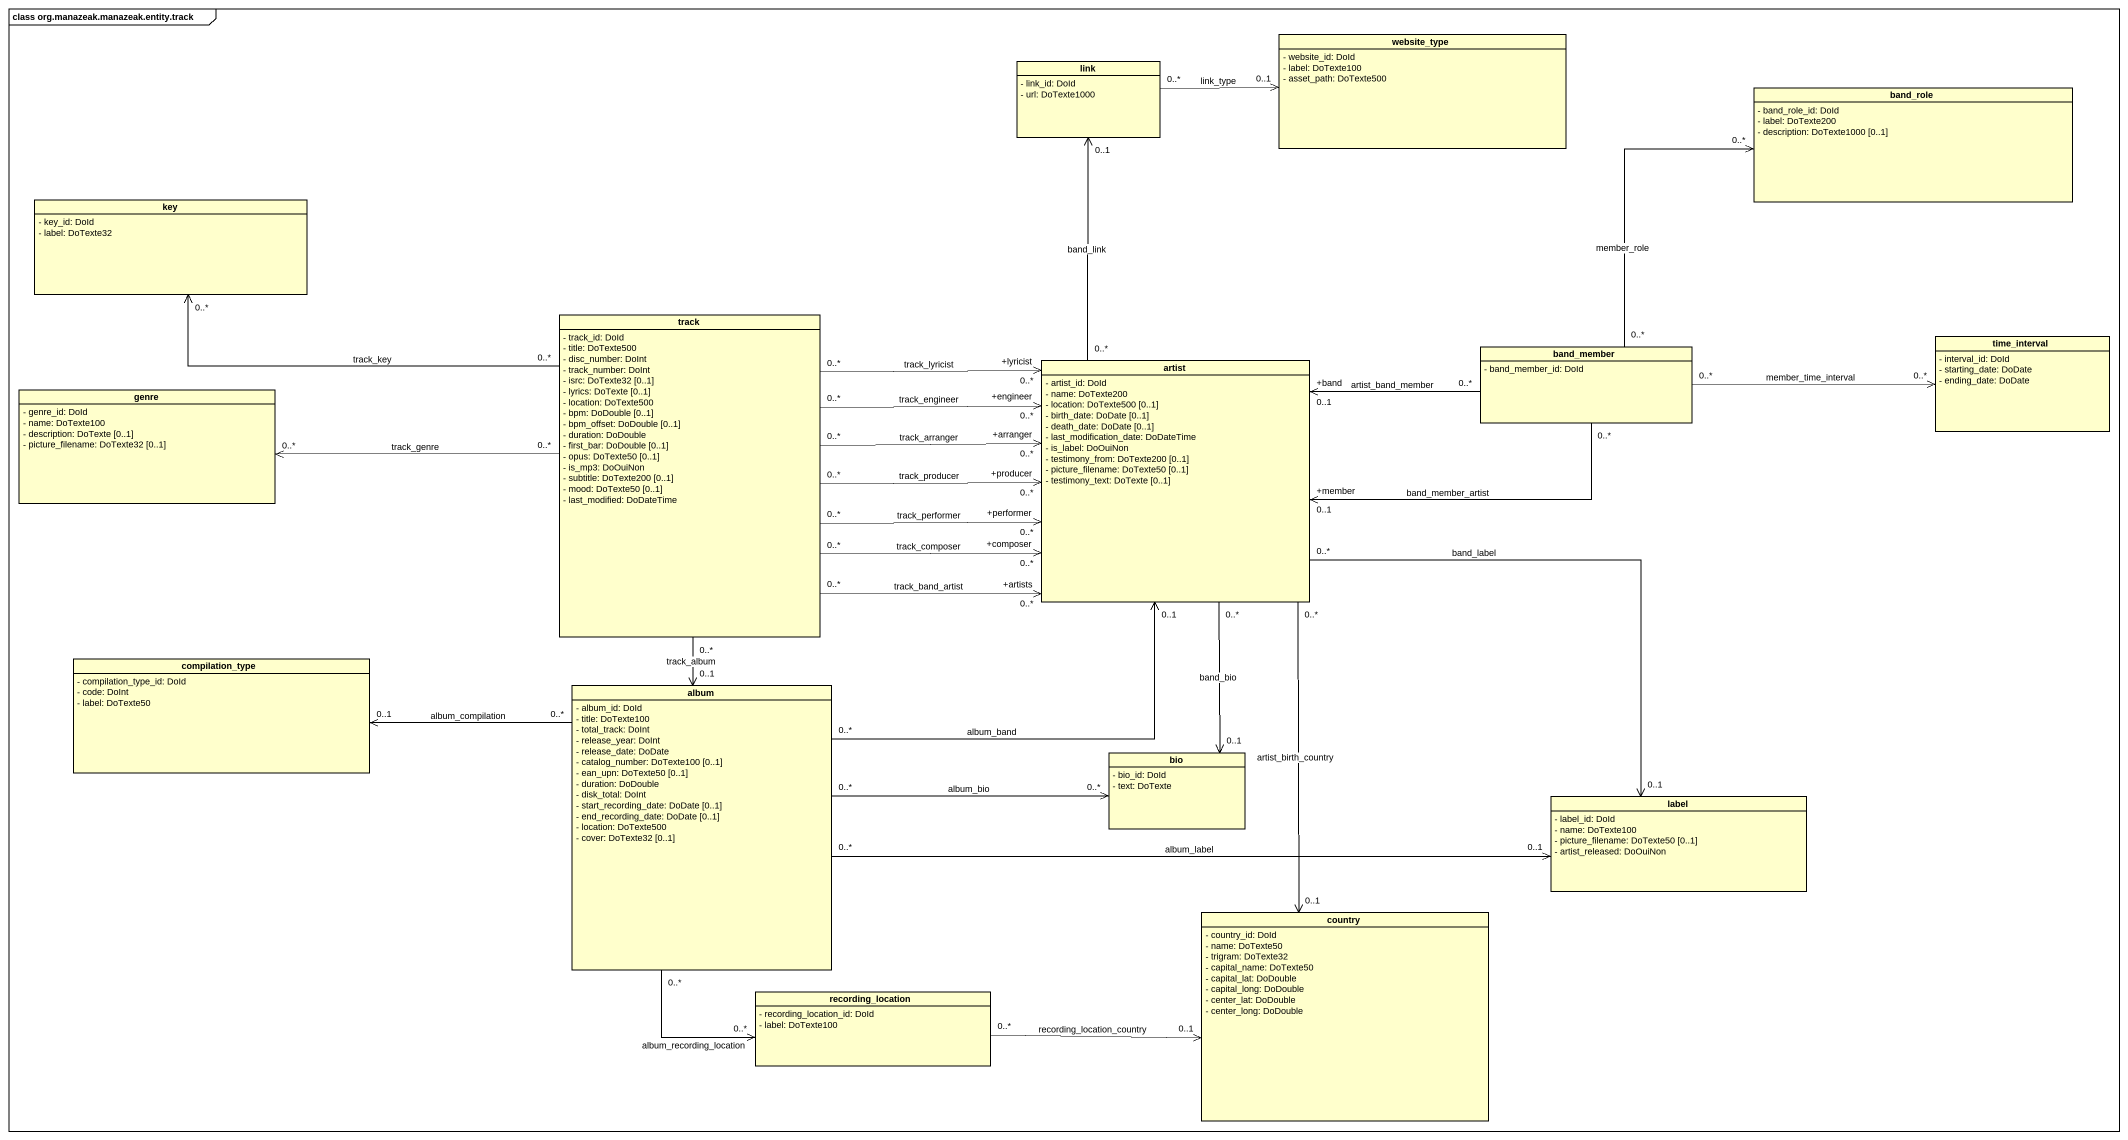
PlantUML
@startuml
mainframe class org.manazeak.manazeak.entity.track
hide circle
hide empty members
skinparam classAttributeIconSize 0
class website_type {
  - website_id: DoId
  - label: DoTexte100
  - asset_path: DoTexte500
}
class link {
  - link_id: DoId
  - url: DoTexte1000
}
class band_role {
  - band_role_id: DoId
  - label: DoTexte200
  - description: DoTexte1000 [0..1]
}
class key {
  - key_id: DoId
  - label: DoTexte32
}
class track {
  - track_id: DoId
  - title: DoTexte500
  - disc_number: DoInt
  - track_number: DoInt
  - isrc: DoTexte32 [0..1]
  - lyrics: DoTexte [0..1]
  - location: DoTexte500
  - bpm: DoDouble [0..1]
  - bpm_offset: DoDouble [0..1]
  - duration: DoDouble
  - first_bar: DoDouble [0..1]
  - opus: DoTexte50 [0..1]
  - is_mp3: DoOuiNon
  - subtitle: DoTexte200 [0..1]
  - mood: DoTexte50 [0..1]
  - last_modified: DoDateTime
}
class artist {
  - artist_id: DoId
  - name: DoTexte200
  - location: DoTexte500 [0..1]
  - birth_date: DoDate [0..1]
  - death_date: DoDate [0..1]
  - last_modification_date: DoDateTime
  - is_label: DoOuiNon
  - testimony_from: DoTexte200 [0..1]
  - picture_filename: DoTexte50 [0..1]
  - testimony_text: DoTexte [0..1]
}
class band_member {
  - band_member_id: DoId
}
class time_interval {
  - interval_id: DoId
  - starting_date: DoDate
  - ending_date: DoDate
}
class genre {
  - genre_id: DoId
  - name: DoTexte100
  - description: DoTexte [0..1]
  - picture_filename: DoTexte32 [0..1]
}
class compilation_type {
  - compilation_type_id: DoId
  - code: DoInt
  - label: DoTexte50
}
class album {
  - album_id: DoId
  - title: DoTexte100
  - total_track: DoInt
  - release_year: DoInt
  - release_date: DoDate
  - catalog_number: DoTexte100 [0..1]
  - ean_upn: DoTexte50 [0..1]
  - duration: DoDouble
  - disk_total: DoInt
  - start_recording_date: DoDate [0..1]
  - end_recording_date: DoDate [0..1]
  - location: DoTexte500
  - cover: DoTexte32 [0..1]
}
class bio {
  - bio_id: DoId
  - text: DoTexte
}
class "label" as label_ {
  - label_id: DoId
  - name: DoTexte100
  - picture_filename: DoTexte50 [0..1]
  - artist_released: DoOuiNon
}
class country {
  - country_id: DoId
  - name: DoTexte50
  - trigram: DoTexte32
  - capital_name: DoTexte50
  - capital_lat: DoDouble
  - capital_long: DoDouble
  - center_lat: DoDouble
  - center_long: DoDouble
}
class recording_location {
  - recording_location_id: DoId
  - label: DoTexte100
}
link "0..*" -right-> "0..1" website_type : link_type
track "0..*" -left-> "0..*" key : track_key
track "0..*" -right-> "+performer\n0..*" artist : track_performer
track "0..*" -right-> "+artists\n0..*" artist : track_band_artist
track "0..*" -right-> "+composer\n0..*" artist : track_composer
track "0..*" -right-> "+producer\n0..*" artist : track_producer
track "0..*" -right-> "+arranger\n0..*" artist : track_arranger
track "0..*" -right-> "+engineer\n0..*" artist : track_engineer
track "0..*" -right-> "+lyricist\n0..*" artist : track_lyricist
track "0..*" -left-> "0..*" genre : track_genre
track "0..*" --> "0..1" album : track_album
artist "0..*" -up-> "0..1" link : band_link
artist "0..*" --> "0..1" bio : band_bio
artist "0..*" --> "0..1" label_ : band_label
artist "0..*" --> "0..1" country : artist_birth_country
band_member "0..*" -up-> "0..*" band_role : member_role
band_member "0..*" -left-> "+member\n0..1" artist : band_member_artist
band_member "0..*" -left-> "+band\n0..1" artist : artist_band_member
band_member "0..*" -right-> "0..*" time_interval : member_time_interval
album "0..*" -up-> "0..1" artist : album_band
album "0..*" -left-> "0..1" compilation_type : album_compilation
album "0..*" -right-> "0..*" bio : album_bio
album "0..*" -right-> "0..1" label_ : album_label
album "0..*" --> "0..*" recording_location : album_recording_location
recording_location "0..*" -right-> "0..1" country : recording_location_country
@enduml
